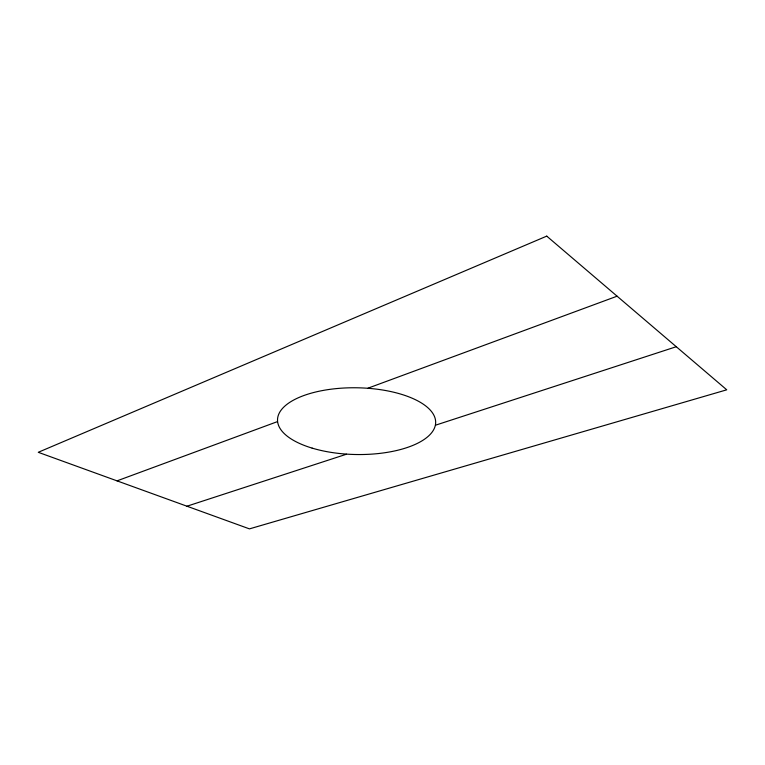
<?xml version="1.0" encoding="UTF-8"?>
<svg xmlns="http://www.w3.org/2000/svg" width="765" height="765" viewBox="0 0 765 765"><rect width="100%" height="100%" fill="white"/><g stroke="black" fill="none" stroke-linecap="round" stroke-linejoin="round"><path stroke-width="1.15" d="M117.026 480.86L277.351 421.658M368.051 388.161L617.097 296.189M186.956 506.21L346.507 454.209M435.639 425.158L676.279 346.717M546.736 236.127L38.25 452.297L249.457 528.873L726.75 389.815L546.736 236.127M312.139 448.118A79.082 33.373 1 0 0 435.448 424.728A79.082 33.373 1 0 0 322.189 390.609A79.082 33.373 1 0 0 312.139 448.118"/></g></svg>
